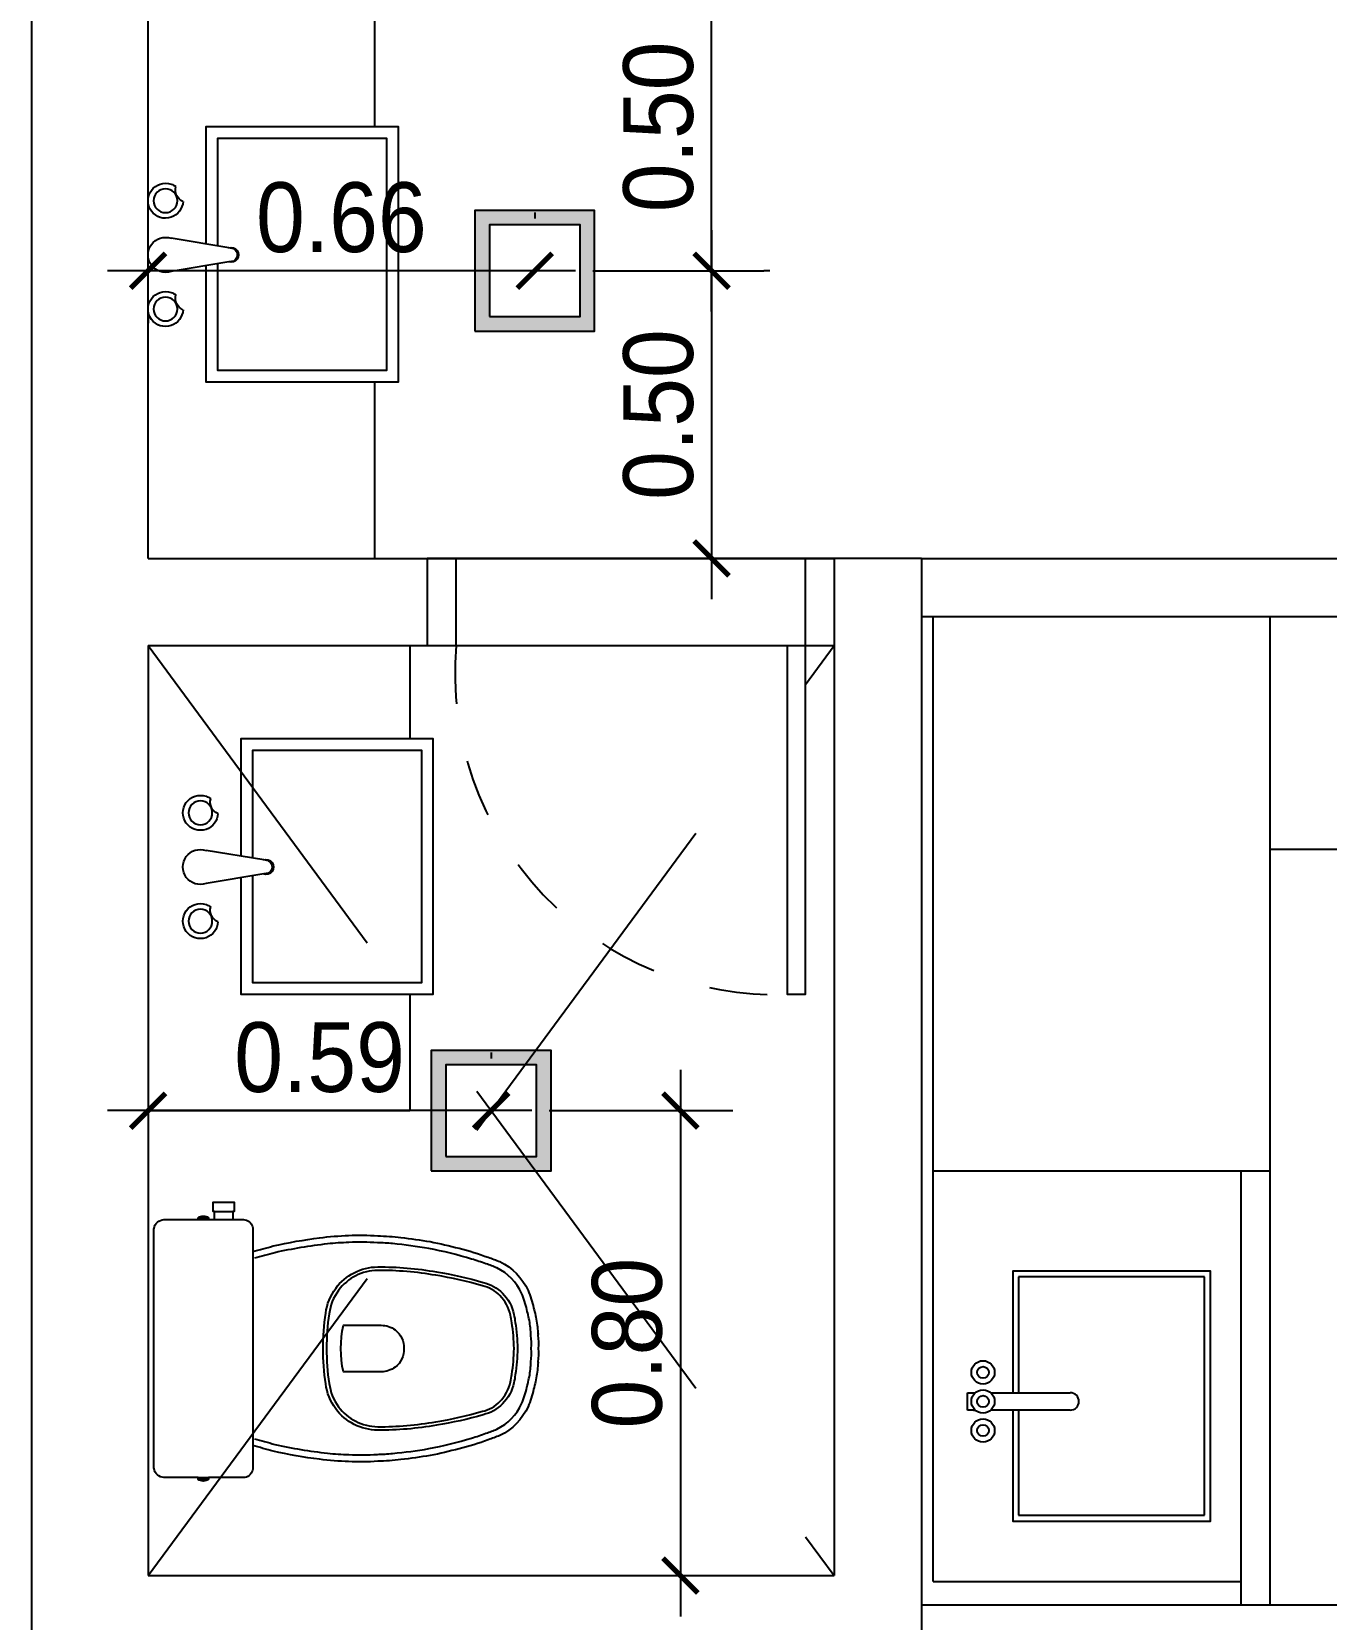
# Model space of a CAD drawing. Header units: millimetres. Extents: x 7034 to 7235, y -465 to -380.
# Drawn here: x 7128.994 to 7131.221, y -429.894 to -427.162 of the extents above; entities that cross this region are included whole.
import ezdxf

# ---------------------------------------------------------------- set-up
doc = ezdxf.new("R2010")
doc.units = ezdxf.units.MM
doc.header["$LTSCALE"] = 0.005
doc.linetypes.add('CONTINUO', pattern=[0])
doc.linetypes.add('DASHED', pattern=[19.05, 12.7, -6.35])
doc.layers.get('0').update_dxf_attribs({"linetype": 'CONTINUO'})
doc.layers.get('DEFPOINTS').update_dxf_attribs({"linetype": 'CONTINUO', "lineweight": 15})
for name, color, linetype in [('- COTAS', 12, 'Continuous'), ('0-LUMINOTEC-TETO', 170, 'Continuous'), ('0-TOMADAS', 12, 'Continuous'), ('252', 252, 'Continuous'), ('ARQ-PEITORIAL', 4, 'Continuous'), ('ARQ_ALVENARIA', 6, 'Continuous'), ('ARQ_ESQUADRIA', 5, 'Continuous'), ('ARQ_JANELAALTA', 150, 'DASHED'), ('ARQ_MOBILIARIO 1', 8, 'Continuous'), ('ARQ_MOBILIARIO 2', 252, 'Continuous'), ('ARQ_SOLEIRA', 250, 'CONTINUO')]:
    doc.layers.add(name, color=color, linetype=linetype)
doc.styles.add('ARQ', font='arial.ttf', dxfattribs={"width": 0.9})
doc.dimstyles.new('1-50', dxfattribs={"dimtxt": 0.12, "dimasz": 0.06, "dimexe": 0.09, "dimexo": 0.1, "dimgap": 0.03, "dimtad": 1, "dimzin": 0, "dimdsep": 46, "dimtxsty": 'ARQ', "dimblk": 'ARCHTICK', "dimcen": 0, "dimdle": 0.07, "dimclrd": 1, "dimclre": 1, "dimclrt": 7, "dimadec": 0, "dimazin": 0, "dimtm": 1e-09, "dimtfac": 1, "dimtofl": 0, "dimtmove": 2, "dimatfit": 3, "dimldrblk": 'ARCHTICK', "dimfxl": 1, "dimtolj": 1, "dimtzin": 0, "dimlwd": -1, "dimlwe": -1, "dimarcsym": 0})

# ---------------------------------------------------------------- blocks, each defined once
blk = doc.blocks.new('cbtorb2')
at = {"layer": '252'}
for p, q in [((-0.01, -0.0904), (-0.0237, -0.0081)), ((0.01, -0.0904), (0.0237, -0.0081)), ((-0.0088, -0.0975), (-0.01, -0.0904)), ((0.0088, -0.0975), (0.01, -0.0904))]:
    blk.add_line(p, q, dxfattribs=at)
for centre in [(-0.0774, 0), (0.0774, 0)]:
    blk.add_circle(centre, 0.017, dxfattribs=at)
for centre, radius, start, end in [((-0.0774, 0), 0.025, 341.1513, 198.8487), ((0, 0), 0.025, 341.1513, 198.8487), ((0.0774, 0), 0.025, 341.1513, 198.8487), ((-0.0774, 0), 0.025, 198.8487, 216.2316), ((-0.0927, -0.0318), 0.0177, 22.7472, 105.6562), ((-0.0774, 0), 0.025, 272.1718, 341.1513), ((0.0774, 0), 0.025, 198.8487, 216.2316), ((0.062, -0.0318), 0.0177, 22.7472, 105.6562), ((0.0774, 0), 0.025, 272.1718, 341.1513), ((0, -0.0938), 0.0106, 161.2845, 18.7155), ((0, -0.0922), 0.0103, 210.8046, 329.1954)]:
    blk.add_arc(centre, radius, start, end, dxfattribs=at)
blk = doc.blocks.new('Baci01p')
for points in [[(0.17, 0), (0.17, 0.205, 0.059373), (0.1695, 0.2098, 0.333509), (0.154, 0.222), (0.1355, 0.222), (0.1045, 0.222), (0.094, 0.222), (0.094, 0.2248, 0.252251), (0.0939, 0.2251, 0.160103), (0.085, 0.228, 0.160103), (0.0761, 0.2251, 0.252251), (0.076, 0.2248), (0.076, 0.222), (0.017, 0.222, 0.327853), (0.0003, 0.2069, 0.087637), (0, 0.2038), (0, 0), (0, -0.2038, 0.087637), (0.0003, -0.2069, 0.327853), (0.017, -0.222), (0.076, -0.222), (0.076, -0.2248, 0.252251), (0.0761, -0.2251, 0.160103), (0.085, -0.228, 0.160103), (0.0939, -0.2251, 0.252251), (0.094, -0.2248), (0.094, -0.222), (0.1045, -0.222), (0.1045, -0.236), (0.102, -0.236), (0.102, -0.252), (0.12, -0.252), (0.138, -0.252), (0.138, -0.236), (0.1355, -0.236), (0.1355, -0.222), (0.154, -0.222, 0.333509), (0.1695, -0.2098, 0.059373), (0.17, -0.205)], [(0.291, 0, 0.041331), (0.2956, -0.0608, 0.129345), (0.3127, -0.1036, 0.234638), (0.385, -0.1405, 0.044666), (0.486, -0.1319, 0.031515), (0.5665, -0.1138, 0.151063), (0.5993, -0.0952, 0.148094), (0.6192, -0.0588, 0.031073), (0.6214, -0.0451, 0.035055), (0.6255, 0, 0.035055), (0.6214, 0.0451, 0.031073), (0.6192, 0.0588, 0.148094), (0.5993, 0.0952, 0.151063), (0.5665, 0.1138, 0.031515), (0.486, 0.1319, 0.044666), (0.385, 0.1405, 0.234638), (0.3127, 0.1036, 0.129345), (0.2956, 0.0608, 0.041331)], [(0.297, 0, -0.041434), (0.3015, 0.06, -0.129651), (0.3175, 0.1, -0.234583), (0.385, 0.1345, -0.044678), (0.485, 0.126, -0.031614), (0.565, 0.108, -0.152477), (0.595, 0.091, -0.148725), (0.6134, 0.0575, -0.031624), (0.6155, 0.0444, -0.035113), (0.6195, 0, -0.035113), (0.6155, -0.0444, -0.031624), (0.6134, -0.0575, -0.148725), (0.595, -0.091, -0.152477), (0.565, -0.108, -0.031614), (0.485, -0.126, -0.044678), (0.385, -0.1345, -0.234583), (0.3175, -0.1, -0.129651), (0.3015, -0.06, -0.041434)], [(0.391, -0.04, 0.164444), (0.415, -0.032, 0.245936), (0.43, 0, 0.245936), (0.415, 0.032, 0.164444), (0.391, 0.04), (0.326, 0.04, 0.108885), (0.326, -0.04)]]:
    blk.add_lwpolyline(points, format="xyb", close=True)
for points in [[(0.076, 0.222), (0.094, 0.222)], [(0.093, 0.2245), (0.085, 0.2245), (0.077, 0.2245)], [(0.076, -0.222), (0.094, -0.222)], [(0.093, -0.2245), (0.085, -0.2245), (0.077, -0.2245)], [(0.1045, -0.222), (0.1355, -0.222)], [(0.1045, -0.236), (0.12, -0.236), (0.1355, -0.236)]]:
    blk.add_lwpolyline(points)
for points in [[(0.17, -0.167, -0.003882), (0.205, -0.1765, 0.024258), (0.285, -0.1905, 0.02486), (0.335, -0.1945, 0.033324), (0.385, -0.194, 0.02486), (0.425, -0.191, 0.012268), (0.475, -0.184, 0.015806), (0.525, -0.1725, 0.026699), (0.575, -0.157, 0.021919), (0.595, -0.1495, 0.174675), (0.6435, -0.1, 0.045452), (0.653, -0.07, 0.022856), (0.6562, -0.0571, 0.041289), (0.6602, -0.0304, 0.052091), (0.6606, -0.0228, 0.04333), (0.661, 0, 0.04333), (0.6606, 0.0228, 0.052091), (0.6602, 0.0304, 0.041289), (0.6562, 0.0571, 0.022856), (0.653, 0.07, 0.045452), (0.6435, 0.1, 0.174675), (0.595, 0.1495, 0.021919), (0.575, 0.157, 0.026699), (0.525, 0.1725, 0.015806), (0.475, 0.184, 0.012268), (0.425, 0.191, 0.02486), (0.385, 0.194, 0.033324), (0.335, 0.1945, 0.02486), (0.285, 0.1905, 0.024258), (0.205, 0.1765, -0.003882), (0.17, 0.167)], [(0.1731, 0.1554, 0.003849), (0.2079, 0.1649, -0.027799), (0.2984, 0.18, -0.018883), (0.3355, 0.1825, -0.033646), (0.3844, 0.182, -0.016781), (0.4106, 0.1805, -0.015438), (0.4729, 0.1722, -0.023716), (0.5465, 0.154, -0.013571), (0.5711, 0.1457, -0.02186), (0.59, 0.1386, -0.173345), (0.6325, 0.0952, -0.045814), (0.6414, 0.067, -0.024058), (0.6444, 0.0546, -0.042614), (0.6482, 0.029, -0.066108), (0.6485, 0.0226, -0.047154), (0.649, 0, -0.047154), (0.6485, -0.0226, -0.066108), (0.6482, -0.029, -0.042614), (0.6444, -0.0546, -0.024058), (0.6414, -0.067, -0.045814), (0.6325, -0.0952, -0.173345), (0.59, -0.1386, -0.02186), (0.5711, -0.1457, -0.013571), (0.5465, -0.154, -0.023716), (0.4729, -0.1722, -0.015438), (0.4106, -0.1805, -0.016781), (0.3844, -0.182, -0.033646), (0.3355, -0.1825, -0.018883), (0.2984, -0.18, -0.027799), (0.2079, -0.1649, 0.003849), (0.1731, -0.1554)]]:
    blk.add_lwpolyline(points, format="xyb")
blk = doc.blocks.new('011239')
h = blk.add_hatch(color=256)
h.paths.add_polyline_path([(-20.6, 20.75), (-20.6, -20.75), (20.6, -20.75), (20.6, 20.75)])
h.paths.add_polyline_path([(15.6, 15.75), (15.6, -15.75), (-15.6, -15.75), (-15.6, 15.75)], flags=16)
for points in [[(-20.6, -20.75), (20.6, -20.75), (20.6, 20.75), (-20.6, 20.75)], [(-15.6, -15.75), (15.6, -15.75), (15.6, 15.75), (-15.6, 15.75)]]:
    blk.add_lwpolyline(points, close=True)
blk = doc.blocks.new('_ArchTick')
at = {"color": 0, "linetype": 'ByBlock', "const_width": 0.15}
blk.add_lwpolyline([(-0.5, -0.5), (0.5, 0.5)], dxfattribs=at)
blk = doc.blocks.new('*D296')
at = {"layer": '- COTAS', "color": 1, "transparency": 16777216}
for p, q in [((7130.1101, -428.9486), (7130.1101, -429.8886)), ((7129.8845, -429.0186), (7130.2001, -429.0186)), ((7129.8995, -429.8186), (7130.2001, -429.8186))]:
    blk.add_line(p, q, dxfattribs=at)
at = {"layer": 'DEFPOINTS', "color": 0, "transparency": 16777216}
for p in [(7129.7845, -429.0186), (7129.7995, -429.8186), (7130.1101, -429.8186)]:
    blk.add_point(p, dxfattribs=at)
at = {"layer": '- COTAS', "color": 1, "transparency": 16777216, "xscale": 0.06, "yscale": 0.06, "zscale": 0.06}
for p, rotation in [((7130.1101, -429.0186), 90), ((7130.1101, -429.8186), 270)]:
    blk.add_blockref('_ArchTick', p, dxfattribs=dict(at, rotation=rotation))
at = {"layer": '- COTAS', "color": 7, "transparency": 16777216, "insert": (7130.0188, -429.4186), "char_height": 0.12, "attachment_point": 5, "rotation": 90, "style": 'ARQ'}
blk.add_mtext('\\A1;0.80', dxfattribs=at)
blk = doc.blocks.new('*D297')
at = {"layer": '- COTAS', "color": 1, "transparency": 16777216}
for p, q in [((7129.1945, -428.9186), (7129.1945, -428.9286)), ((7129.7845, -428.9186), (7129.7845, -428.9286)), ((7129.8545, -429.0186), (7129.1245, -429.0186))]:
    blk.add_line(p, q, dxfattribs=at)
at = {"layer": 'DEFPOINTS', "color": 0, "transparency": 16777216}
for p in [(7129.1945, -429.0186), (7129.1945, -429.0186), (7129.7845, -429.0186)]:
    blk.add_point(p, dxfattribs=at)
at = {"layer": '- COTAS', "color": 1, "transparency": 16777216, "xscale": 0.06, "yscale": 0.06, "zscale": 0.06, "rotation": 180}
blk.add_blockref('_ArchTick', (7129.1945, -429.0186), dxfattribs=at)
at = {"layer": '- COTAS', "color": 1, "transparency": 16777216, "xscale": 0.06, "yscale": 0.06, "zscale": 0.06}
blk.add_blockref('_ArchTick', (7129.7845, -429.0186), dxfattribs=at)
at = {"layer": '- COTAS', "color": 7, "transparency": 16777216, "insert": (7129.4895, -428.9273), "char_height": 0.12, "attachment_point": 5, "style": 'ARQ'}
blk.add_mtext('\\A1;0.59', dxfattribs=at)
blk = doc.blocks.new('*D298')
at = {"layer": '- COTAS', "color": 1, "transparency": 16777216}
for p, q in [((7130.1638, -427.5036), (7130.1638, -428.1386)), ((7129.9595, -427.5736), (7130.2538, -427.5736)), ((7129.9595, -428.0686), (7130.2538, -428.0686))]:
    blk.add_line(p, q, dxfattribs=at)
at = {"layer": 'DEFPOINTS', "color": 0, "transparency": 16777216}
for p in [(7129.8595, -427.5736), (7129.8595, -428.0686), (7130.1638, -428.0686)]:
    blk.add_point(p, dxfattribs=at)
at = {"layer": '- COTAS', "color": 1, "transparency": 16777216, "xscale": 0.06, "yscale": 0.06, "zscale": 0.06}
for p, rotation in [((7130.1638, -427.5736), 90), ((7130.1638, -428.0686), 270)]:
    blk.add_blockref('_ArchTick', p, dxfattribs=dict(at, rotation=rotation))
at = {"layer": '- COTAS', "color": 7, "transparency": 16777216, "insert": (7130.0725, -427.8211), "char_height": 0.12, "attachment_point": 5, "rotation": 90, "style": 'ARQ'}
blk.add_mtext('\\A1;0.50', dxfattribs=at)
blk = doc.blocks.new('*D299')
at = {"layer": '- COTAS', "color": 1, "transparency": 16777216}
for p, q in [((7130.1638, -427.6436), (7130.1638, -427.0086)), ((7130.2638, -427.0786), (7130.2538, -427.0786)), ((7130.2638, -427.5736), (7130.2538, -427.5736))]:
    blk.add_line(p, q, dxfattribs=at)
at = {"layer": 'DEFPOINTS', "color": 0, "transparency": 16777216}
for p in [(7130.1638, -427.0786), (7130.1638, -427.0786), (7130.1638, -427.5736)]:
    blk.add_point(p, dxfattribs=at)
at = {"layer": '- COTAS', "color": 1, "transparency": 16777216, "xscale": 0.06, "yscale": 0.06, "zscale": 0.06}
for p, rotation in [((7130.1638, -427.0786), 90), ((7130.1638, -427.5736), 270)]:
    blk.add_blockref('_ArchTick', p, dxfattribs=dict(at, rotation=rotation))
at = {"layer": '- COTAS', "color": 7, "transparency": 16777216, "insert": (7130.0725, -427.3261), "char_height": 0.12, "attachment_point": 5, "rotation": 90, "style": 'ARQ'}
blk.add_mtext('\\A1;0.50', dxfattribs=at)
blk = doc.blocks.new('*D300')
at = {"layer": '- COTAS', "color": 1, "transparency": 16777216}
for p, q in [((7129.8595, -427.4736), (7129.8595, -427.4836)), ((7129.9295, -427.5736), (7129.1245, -427.5736)), ((7129.1945, -427.645), (7129.1945, -427.6636))]:
    blk.add_line(p, q, dxfattribs=at)
at = {"layer": 'DEFPOINTS', "color": 0, "transparency": 16777216}
for p in [(7129.1945, -427.545), (7129.1945, -427.5736), (7129.8595, -427.5736)]:
    blk.add_point(p, dxfattribs=at)
at = {"layer": '- COTAS', "color": 1, "transparency": 16777216, "xscale": 0.06, "yscale": 0.06, "zscale": 0.06, "rotation": 180}
blk.add_blockref('_ArchTick', (7129.1945, -427.5736), dxfattribs=at)
at = {"layer": '- COTAS', "color": 1, "transparency": 16777216, "xscale": 0.06, "yscale": 0.06, "zscale": 0.06}
blk.add_blockref('_ArchTick', (7129.8595, -427.5736), dxfattribs=at)
at = {"layer": '- COTAS', "color": 7, "transparency": 16777216, "insert": (7129.527, -427.4823), "char_height": 0.12, "attachment_point": 5, "style": 'ARQ'}
blk.add_mtext('\\A1;0.66', dxfattribs=at)

msp = doc.modelspace()

# ---------------------------------------------------------------- hatches: boundary and pattern name
at = {"layer": '0-TOMADAS'}
h = msp.add_hatch(dxfattribs=at)
h.set_pattern_fill('ANGLE', color=256)
h.set_pattern_definition([(0, (0, -19.0154), (0, 6.985), [5.08, -1.905]), (90, (0, -19.0154), (-6.985, 4e-16), [5.08, -1.905])])
h.paths.add_polyline_path([(7130.8435, -428.6568), (7130.724, -428.5878, 0.57735), (7130.6972, -428.6033), (7130.6972, -428.7412, 0.57735), (7130.724, -428.7567), (7130.8435, -428.6877, 0.57735)])

# ---------------------------------------------------------------- linework, layer by layer
at = {"layer": '252', "linetype": 'DASHED', "ltscale": 10}
for p, q in [((7129.1945, -429.8186), (7130.3745, -428.2186)), ((7129.1945, -428.2186), (7130.3745, -429.8186))]:
    msp.add_line(p, q, dxfattribs=at)
at = {"layer": '252'}
for points in [[(7129.2945, -427.5279), (7129.2945, -427.3255), (7129.6245, -427.3255), (7129.6245, -427.7655), (7129.2945, -427.7655), (7129.2945, -427.5648)], [(7129.3145, -427.5312), (7129.3145, -427.3455), (7129.6045, -427.3455), (7129.6045, -427.7455), (7129.3145, -427.7455), (7129.3145, -427.5615)], [(7129.3545, -428.581), (7129.3545, -428.3786), (7129.6845, -428.3786), (7129.6845, -428.8186), (7129.3545, -428.8186), (7129.3545, -428.6179)], [(7129.3745, -428.5843), (7129.3745, -428.3986), (7129.6645, -428.3986), (7129.6645, -428.7986), (7129.3745, -428.7986), (7129.3745, -428.6146)]]:
    msp.add_lwpolyline(points, dxfattribs=at)
at = {"layer": 'ARQ-PEITORIAL'}
for p, q in [((7130.5245, -428.0686), (7132.9195, -428.0686)), ((7130.5245, -428.1686), (7132.8195, -428.1686)), ((7130.5445, -428.1686), (7131.103, -428.1686)), ((7130.5245, -429.8686), (7132.8195, -429.8686))]:
    msp.add_line(p, q, dxfattribs=at)
at = {"layer": 'ARQ_ALVENARIA'}
for p, q in [((7128.9945, -430.8386), (7128.9945, -425.2786)), ((7129.1945, -428.0686), (7129.1945, -427.0786)), ((7129.1945, -428.0686), (7129.6745, -428.0686)), ((7129.6745, -428.0686), (7129.6745, -428.2186)), ((7130.3745, -428.0686), (7130.3745, -429.8186)), ((7130.5245, -428.0686), (7130.3745, -428.0686)), ((7130.5245, -428.0686), (7130.3745, -428.0686)), ((7130.5245, -428.0686), (7130.5245, -429.9686)), ((7129.1945, -428.2186), (7129.1945, -429.8186)), ((7129.1945, -428.2186), (7129.6745, -428.2186)), ((7129.1945, -429.8186), (7130.3745, -429.8186))]:
    msp.add_line(p, q, dxfattribs=at)
at = {"layer": 'ARQ_ESQUADRIA'}
for p, q in [((7129.6745, -428.0686), (7129.7245, -428.0686)), ((7130.3245, -428.0686), (7130.3245, -428.2186)), ((7130.3245, -428.0686), (7130.3745, -428.0686)), ((7129.6745, -428.2186), (7129.7245, -428.2186)), ((7130.3245, -428.2186), (7130.3745, -428.2186))]:
    msp.add_line(p, q, dxfattribs=at)
for points in [[(7129.7245, -428.2186), (7129.7245, -428.0686)], [(7130.3245, -428.2186), (7130.3245, -428.8186), (7130.2945, -428.8186), (7130.2945, -428.2186), (7130.3245, -428.2186)]]:
    msp.add_lwpolyline(points, dxfattribs=at)
at = {"layer": 'ARQ_JANELAALTA'}
msp.add_arc((7130.2745, -428.2668), 0.5521, 174.9889, 272.0735, dxfattribs=at)
at = {"layer": 'ARQ_MOBILIARIO 1', "linetype": 'Continuous'}
for p, q in [((7129.5845, -427.3255), (7129.5845, -427.0786)), ((7129.5845, -428.0686), (7129.5845, -427.7655)), ((7130.5445, -429.8286), (7130.5445, -428.1686)), ((7131.1245, -429.8686), (7131.1245, -428.1686)), ((7129.6445, -428.2186), (7129.6445, -428.3786)), ((7131.1245, -428.5686), (7132.8195, -428.5686)), ((7129.6445, -428.8186), (7129.6445, -429.0186)), ((7129.1945, -429.0186), (7129.6445, -429.0186)), ((7130.5445, -429.1219), (7131.1245, -429.1219)), ((7131.0745, -429.8686), (7131.0745, -429.1219))]:
    msp.add_line(p, q, dxfattribs=at)
msp.add_lwpolyline([(7130.5445, -429.8286), (7131.0745, -429.8286)], dxfattribs=at)
at = {"layer": 'ARQ_MOBILIARIO 2'}
for p, q in [((7131.0116, -429.3047), (7130.6916, -429.3047)), ((7130.6916, -429.3047), (7130.6916, -429.5039)), ((7131.0116, -429.7147), (7131.0116, -429.3047)), ((7130.6041, -429.5339), (7130.6041, -429.5039)), ((7130.6041, -429.5039), (7130.6143, -429.5039)), ((7130.6143, -429.5039), (7130.6175, -429.5039)), ((7130.6437, -429.5039), (7130.7805, -429.5039)), ((7130.6437, -429.5039), (7130.7571, -429.5039)), ((7130.6143, -429.5339), (7130.6041, -429.5339)), ((7130.6143, -429.5339), (7130.6172, -429.5339)), ((7130.7805, -429.5339), (7130.6437, -429.5339)), ((7130.7571, -429.5339), (7130.6437, -429.5339)), ((7130.6916, -429.5339), (7130.6916, -429.7147)), ((7131.0116, -429.7154), (7130.6916, -429.7154))]:
    msp.add_line(p, q, dxfattribs=at)
msp.add_lwpolyline([(7130.6816, -429.5339), (7130.6816, -429.7247), (7131.0216, -429.7247), (7131.0216, -429.2947), (7130.6816, -429.2947), (7130.6816, -429.5039)], dxfattribs=at)
for centre, radius in [((7130.6305, -429.4689), 0.02), ((7130.6305, -429.4689), 0.01), ((7130.6305, -429.5189), 0.02), ((7130.6305, -429.5189), 0.01), ((7130.6305, -429.5689), 0.02), ((7130.6305, -429.5689), 0.01)]:
    msp.add_circle(centre, radius, dxfattribs=at)
msp.add_arc((7130.7805, -429.5189), 0.015, 270, 90, dxfattribs=at)
at = {"layer": 'ARQ_SOLEIRA'}
for p, q in [((7130.3745, -428.0686), (7129.6745, -428.0686)), ((7129.6745, -428.0686), (7130.3745, -428.0686)), ((7129.6745, -428.2186), (7130.3745, -428.2186))]:
    msp.add_line(p, q, dxfattribs=at)

# ---------------------------------------------------------------- block references
at = {"layer": '0-LUMINOTEC-TETO', "xscale": 0.005000000000109139, "yscale": 0.005000000000109139, "zscale": 0.005000000000109139}
for p in [(7129.8595, -427.5736), (7129.7845, -429.0186)]:
    msp.add_blockref('011239', p, dxfattribs=at)
at = {"layer": '252', "xscale": -1.203670021924481, "yscale": 1.203670021924481, "zscale": 1.203670021924481, "rotation": 90}
for p in [(7129.2245, -427.5463), (7129.2845, -428.5994)]:
    msp.add_blockref('cbtorb2', p, dxfattribs=at)
at = {"layer": 'ARQ_MOBILIARIO 1', "linetype": 'Continuous', "xscale": -1, "rotation": 180}
msp.add_blockref('Baci01p', (7129.2045, -429.4279), dxfattribs=at)

# ---------------------------------------------------------------- dimensions: what is measured, and where the dimension line sits
at = {"layer": '- COTAS'}
for base, p1, p2, picture, middle in [((7130.1637809146, -427.0786172153), (7130.1637809146, -427.5736172153), (7130.1637809146, -427.0786172153), '*D299', (7130.0725121561, -427.3261172153)), ((7130.1637809146, -428.0686172153), (7129.8594513801, -427.5736172153), (7129.8594513801, -428.0686172153), '*D298', (7130.0725121561, -427.8211172153)), ((7130.1101, -429.8186), (7129.7845, -429.0186), (7129.7995, -429.8186), '*D296', (7130.0188, -429.4186))]:
    dim = msp.add_linear_dim(base=base, p1=p1, p2=p2, angle=90, dimstyle='1-50', dxfattribs=at)
    dim.commit()
    dim.dimension.update_dxf_attribs({"geometry": picture, "text_midpoint": middle})
for base, p1, p2, picture, middle in [((7129.19448, -427.57362), (7129.85945, -427.57362), (7129.19448, -427.54504), '*D300', (7129.52697, -427.48235)), ((7129.1945, -429.0186), (7129.7845, -429.0186), (7129.1945, -429.0186), '*D297', (7129.4895, -428.9273))]:
    dim = msp.add_linear_dim(base=base, p1=p1, p2=p2, dimstyle='1-50', dxfattribs=at)
    dim.commit()
    dim.dimension.update_dxf_attribs({"geometry": picture, "text_midpoint": middle})

doc.saveas('drawing.dxf')
